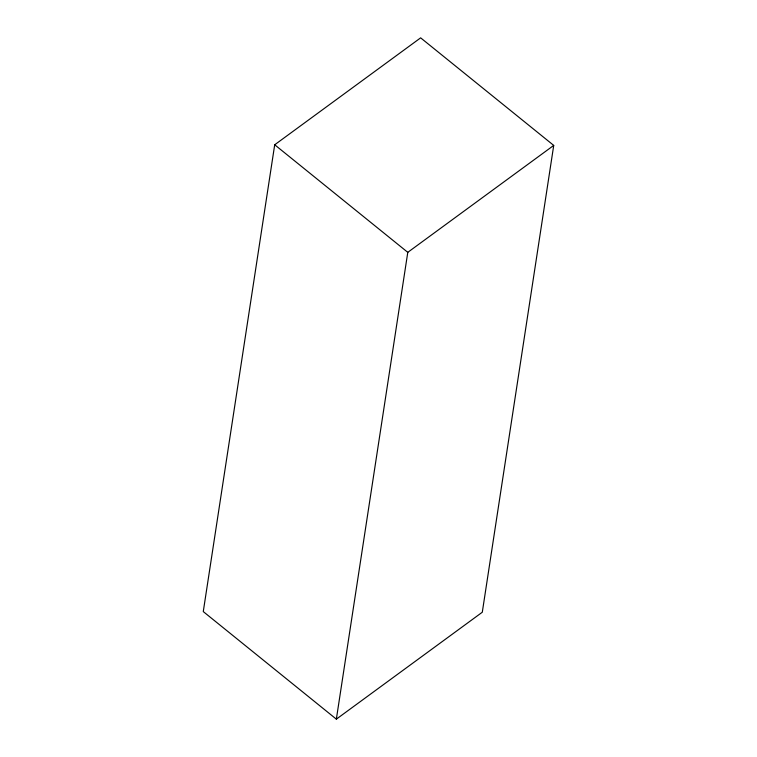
<?xml version="1.0" encoding="UTF-8"?>
<svg xmlns="http://www.w3.org/2000/svg" width="757" height="757" viewBox="0 0 757 757"><rect width="100%" height="100%" fill="white"/><g stroke="black" fill="none" stroke-linecap="round" stroke-linejoin="round"><path stroke-width="1.14" d="M274.706 144.776L203.273 611.59L336.354 719.15L482.294 612.224L553.727 145.41L420.646 37.85L274.706 144.776L407.786 252.336L336.354 719.15M407.786 252.336L553.727 145.41"/></g></svg>
